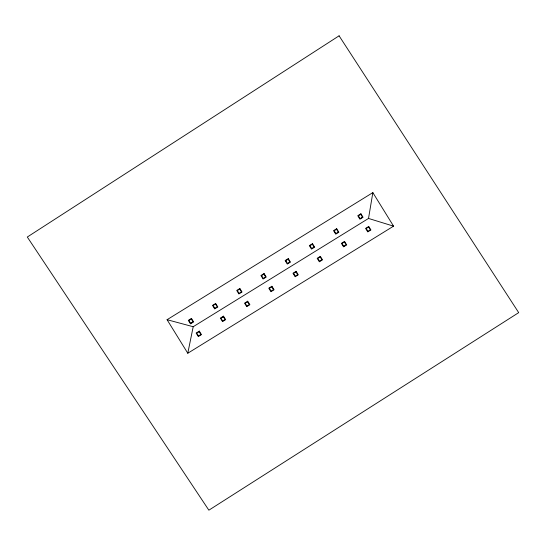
<?xml version="1.0" encoding="UTF-8"?>
<svg xmlns="http://www.w3.org/2000/svg" width="546" height="546" viewBox="0 0 546 546"><rect width="100%" height="100%" fill="white"/><g stroke="black" fill="none" stroke-linecap="round" stroke-linejoin="round"><path stroke-width="0.82" d="M167.069 319.703L193.202 326.726L368.523 218.448L372.85 192.615L167.069 319.703L187.783 353.242L393.564 226.153L372.85 192.615M187.783 353.242L193.202 326.726M368.523 218.448L393.564 226.153M339.086 35.818L27.3 237.025L208.865 510.182L518.7 312.633L339.086 35.818M191.462 318.414L188.309 320.352L190.479 323.86L193.625 321.915L191.462 318.414M215.663 303.46L212.517 305.405L214.68 308.906L217.827 306.968L215.663 303.46M239.871 288.513L236.725 290.452L238.889 293.96L242.035 292.014L239.871 288.513M264.08 273.56L260.933 275.505L263.097 279.006L266.243 277.061L264.08 273.56M288.288 258.606L285.142 260.551L287.305 264.059L290.452 262.114L288.288 258.606M312.496 243.659L309.35 245.604L311.513 249.106L314.66 247.161L312.496 243.659M336.698 228.706L333.551 230.651L335.722 234.159L338.868 232.214L336.698 228.706M360.906 213.759L357.76 215.704L359.923 219.205L363.07 217.26L360.906 213.759M191.312 319L188.916 320.482L190.636 323.266L193.031 321.792L191.312 319M215.52 304.047L213.124 305.528L214.844 308.319L217.24 306.838L215.52 304.047M239.728 289.1L237.333 290.581L239.052 293.366L241.448 291.885L239.728 289.1M263.93 274.147L261.534 275.628L263.261 278.419L265.656 276.938L263.93 274.147M288.138 259.2L285.742 260.674L287.469 263.465L289.865 261.984L288.138 259.2M312.346 244.246L309.951 245.727L311.677 248.512L314.073 247.038L312.346 244.246M336.554 229.293L334.159 230.774L335.879 233.565L338.274 232.084L336.554 229.293M360.763 214.346L358.367 215.827L360.087 218.612L362.483 217.137L360.763 214.346M199.297 331.108L196.15 333.046L198.314 336.554L201.46 334.609L199.297 331.108M223.505 316.154L220.359 318.1L222.522 321.601L225.669 319.656L223.505 316.154M247.713 301.201L244.567 303.146L246.731 306.654L249.877 304.709L247.713 301.201M271.922 286.254L268.775 288.199L270.939 291.7L274.085 289.755L271.922 286.254M296.123 271.301L292.977 273.246L295.147 276.754L298.293 274.809L296.123 271.301M320.331 256.354L317.185 258.299L319.349 261.8L322.495 259.855L320.331 256.354M344.54 241.4L341.393 243.345L343.557 246.847L346.703 244.908L344.54 241.4M368.748 226.454L365.602 228.392L367.765 231.9L370.911 229.955L368.748 226.454M199.154 331.695L196.758 333.176L198.478 335.961L200.873 334.48L199.154 331.695M223.362 316.741L220.959 318.222L222.686 321.014L225.082 319.533L223.362 316.741M247.563 301.795L245.168 303.269L246.894 306.06L249.29 304.579L247.563 301.795M271.772 286.841L269.376 288.322L271.103 291.107L273.498 289.633L271.772 286.841M295.98 271.888L293.584 273.369L295.304 276.16L297.7 274.679L295.98 271.888M320.188 256.941L317.792 258.422L319.512 261.206L321.908 259.732L320.188 256.941M344.396 241.987L342.001 243.468L343.721 246.26L346.116 244.779L344.396 241.987M368.598 227.04L366.202 228.521L367.929 231.306L370.325 229.825L368.598 227.04"/></g></svg>
